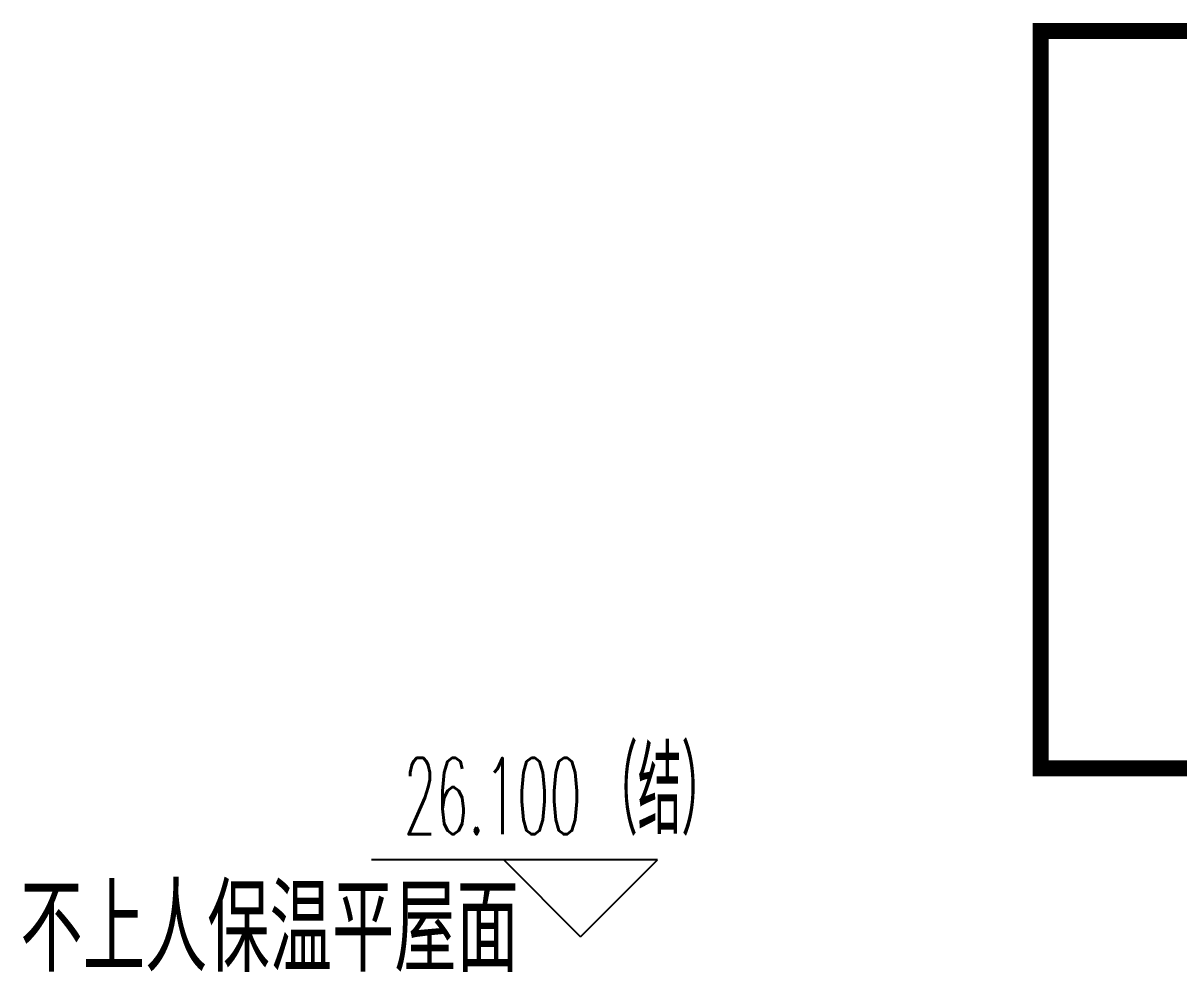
# Model space of a CAD drawing. Extents: x 3753737 to 4713801, y -857380 to 24339.
# Drawn here: x 4157988 to 4161594, y -714389 to -711428 of the extents above; entities that cross this region are included whole.
import ezdxf

# ---------------------------------------------------------------- set-up
doc = ezdxf.new("R2010")
doc.units = 0
doc.header["$LTSCALE"] = 1000
doc.header["$MEASUREMENT"] = 0
for name, color, linetype in [('!!电气', 1, 'CONTINUOUS'), ('$RECOVER_210609100354-0', 7, 'CONTINUOUS'), ('DIM_ELEV', 3, 'CONTINUOUS'), ('WIRE-避雷', 4, 'CONTINUOUS')]:
    doc.layers.add(name, color=color, linetype=linetype)
doc.layers.add('PUB_TEXT', color=7, linetype='CONTINUOUS', lineweight=20)
doc.styles.add('_TCH_DIM', font='SIMPLEX', dxfattribs={"bigfont": 'GBCBIG'})
doc.styles.get("Standard").update_dxf_attribs({"font": 'gbenor.shx', "bigfont": 'gbcbig.shx'})
doc.styles.add('TG_LINETYPE_THUND', font='SIMPLEX', dxfattribs={"width": 0.8, "height": 5.5, "bigfont": 'HZTXT'})
doc.linetypes.add('TG_×', pattern='A,2,0,["×",TG_LINETYPE_THUND,S=0.1,R=0,X=-0.23,Y=-0.21],0', length=2)

# ---------------------------------------------------------------- blocks, each defined once
blk = doc.blocks.new('A$C1F33016B')
at = {"layer": '$RECOVER_210609100354-0', "color": 252, "const_width": 8}
blk.add_lwpolyline([(38850, 7000), (36150, 7000), (36150, 4700), (38850, 4700)], close=True, dxfattribs=at)
at = {"layer": 'DIM_ELEV'}
for p, q in [((34954.1, 4414), (34061.9, 4414)), ((34714.1, 4174), (34474.1, 4414)), ((34714.1, 4174), (34954.1, 4414))]:
    blk.add_line(p, q, dxfattribs=at)
at = {"layer": 'DIM_ELEV', "color": 7, "style": '_TCH_DIM'}
for s, height, width, p in [('（结）', 270.07, 0.7, (34756.3, 4494.1)), ('26.100', 238, 0.494118, (34162.7, 4494.1))]:
    blk.add_text(s, height=height, dxfattribs=dict(at, width=width)).set_placement(p)
at = {"layer": 'PUB_TEXT', "color": 252}
blk.add_text('不上人保温平屋面', height=270.07, dxfattribs=at).set_placement((32966.1, 4064.7))

msp = doc.modelspace()

# ---------------------------------------------------------------- block references
at = {"layer": '!!电气'}
msp.add_blockref('A$C1F33016B', (4125013.4, -718453.4), dxfattribs=at)

# ---------------------------------------------------------------- next in the draw order: linework, layer by layer
at = {"layer": 'WIRE-避雷', "color": 4, "linetype": 'TG_×', "const_width": 50}
msp.add_lwpolyline([(4163863.4, -711453.4), (4161163.4, -711453.4), (4161163.4, -713753.4), (4163863.4, -713753.4), (4163916.3, -713753.4)], dxfattribs=at)

doc.saveas('drawing.dxf')
